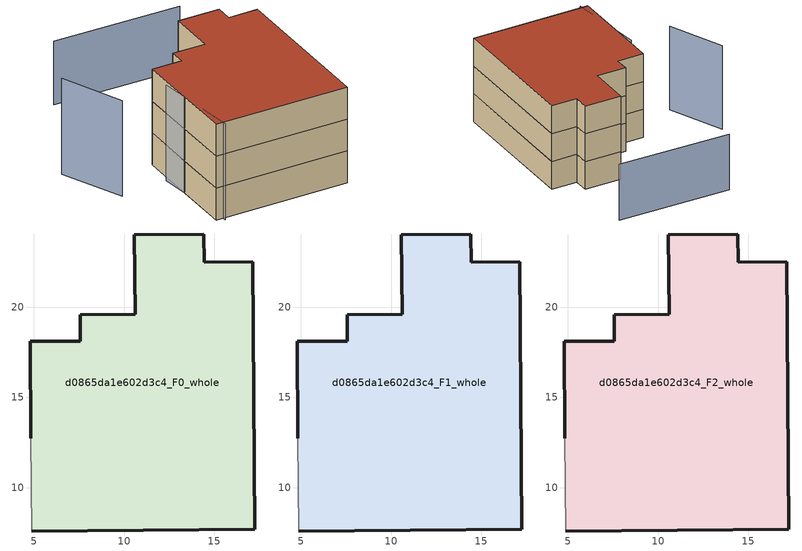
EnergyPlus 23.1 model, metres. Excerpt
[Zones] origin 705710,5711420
d0865da1e602d3c4_F0_whole
 floor ground (EU_floor_Construction): 17.13,22.51 17.25,7.69 4.87,7.59 4.83,12.73 4.79,18.1 7.57,18.12 7.56,19.58 10.61,19.6 10.57,24.02 14.43,24.06 14.44,22.49 z0
 wall outside (EU_wall_Construction): 4.87,7.59 17.25,7.69 17.13,22.51 14.44,22.49 14.43,24.06 10.57,24.02 10.61,19.6 7.56,19.58 7.57,18.12 4.79,18.1 4.83,12.73 z0:3
 wall adiabatic (EU_wall_Construction): 4.83,12.73 4.87,7.59 z0:3
d0865da1e602d3c4_F1_whole
 floor to d0865da1e602d3c4_F0_whole (EU_floor_Construction): 17.13,22.51 17.25,7.69 4.87,7.59 4.83,12.73 4.79,18.1 7.57,18.12 7.56,19.58 10.61,19.6 10.57,24.02 14.43,24.06 14.44,22.49 z3
 wall outside (EU_wall_Construction): 4.87,7.59 17.25,7.69 17.13,22.51 14.44,22.49 14.43,24.06 10.57,24.02 10.61,19.6 7.56,19.58 7.57,18.12 4.79,18.1 4.83,12.73 z3:6
 wall adiabatic (EU_wall_Construction): 4.83,12.73 4.87,7.59 z3:6
d0865da1e602d3c4_F2_whole
 floor to d0865da1e602d3c4_F1_whole (EU_floor_Construction): 17.13,22.51 17.25,7.69 4.87,7.59 4.83,12.73 4.79,18.1 7.57,18.12 7.56,19.58 10.61,19.6 10.57,24.02 14.43,24.06 14.44,22.49 z6
 wall outside (EU_wall_Construction): 4.87,7.59 17.25,7.69 17.13,22.51 14.44,22.49 14.43,24.06 10.57,24.02 10.61,19.6 7.56,19.58 7.57,18.12 4.79,18.1 4.83,12.73 z6:9
 wall adiabatic (EU_wall_Construction): 4.83,12.73 4.87,7.59 z6:9
 roof outside (EU_roof_Construction): 17.25,7.69 17.13,22.51 14.44,22.49 14.43,24.06 10.57,24.02 10.61,19.6 7.56,19.58 7.57,18.12 4.79,18.1 4.83,12.73 4.87,7.59 z9
shading: 4.51,15.22 5.55,7.29 / -2.39,20.39 0.1,14.74 z0:9; 14.47,30.71 2.62,30.72 z0:6
[Building]
EU S2 Campaign: North Axis=0; Terrain=City; Solar Distribution=FullExterior
[Site:Location]
London: Latitude=51.5; Longitude=-0.5; Time Zone=0; Elevation=25
[SizingPeriod:WeatherFileDays]
AnnualSizingPeriod: Begin Month=1; Begin Day of Month=1; End Month=12; End Day of Month=31; Day of Week for Start Day=Monday; Use Weather File Daylight Saving Period=No; Use Weather File Rain and Snow Indicators=No
[MATERIAL]
EU_InternalMass_Material: Roughness=MediumRough; Thickness=0.1; Conductivity=1; Density=1800; Specific Heat=900; Thermal Absorptance=0.9; Solar Absorptance=0.7; Visible Absorptance=0.7
[MATERIAL:NOMASS] Roughness=MediumRough; Thermal Absorptance=0.9; Solar Absorptance=0.7; Visible Absorptance=0.7
Name | Thermal Resistance
EU_wall_NoMass | 1.04674
EU_roof_NoMass | 4.32442
EU_floor_NoMass | 2.04616
[CONSTRUCTION]
EU_wall_Construction: EU_wall_NoMass
EU_roof_Construction: EU_roof_NoMass
EU_floor_Construction: EU_floor_NoMass
EU_InternalMass_Construction: EU_InternalMass_Material
[ZONE] Type=1; Multiplier=1; Ceiling Height=autocalculate; Floor Area=autocalculate; Part of Total Floor Area=Yes
Name | Volume
d0865da1e602d3c4_F0_whole | 506.386
d0865da1e602d3c4_F1_whole; d0865da1e602d3c4_F2_whole | 506.385
[INTERNALMASS] Construction=EU_InternalMass_Construction; Surface Area=168.796
Name | Zone or ZoneList
d0865da1e602d3c4_F0_whole_EU_InternalMass | d0865da1e602d3c4_F0_whole
d0865da1e602d3c4_F1_whole_EU_InternalMass | d0865da1e602d3c4_F1_whole
d0865da1e602d3c4_F2_whole_EU_InternalMass | d0865da1e602d3c4_F2_whole
[OTHEREQUIPMENT] Fuel Type=Electricity; Design Level Calculation Method=Watts/Area; Power per Zone Floor Area=1; Fraction Latent=0; Fraction Radiant=0; Fraction Lost=0; Carbon Dioxide Generation Rate=0; EndUse Subcategory=EU_Step8_InternalGains
Name | Zone or ZoneList or Space or SpaceList | Schedule
EU_Step8_InternalGain_d0865da1e602d3c4_F0_whole_f000 | d0865da1e602d3c4_F0_whole | EU_Step8_GainSchedule_d0865da1e602d3c4_F0_whole_f000
EU_Step8_InternalGain_d0865da1e602d3c4_F1_whole_f000 | d0865da1e602d3c4_F1_whole | EU_Step8_GainSchedule_d0865da1e602d3c4_F1_whole_f000
EU_Step8_InternalGain_d0865da1e602d3c4_F2_whole_f000 | d0865da1e602d3c4_F2_whole | EU_Step8_GainSchedule_d0865da1e602d3c4_F2_whole_f000
[ZONEVENTILATION:DESIGNFLOWRATE] Schedule=EU_AlwaysOn; Design Flow Rate Calculation Method=AirChanges/Hour; Air Changes per Hour=0.488719; Ventilation Type=Natural; Fan Pressure Rise=0; Fan Total Efficiency=1; Constant Term Coefficient=1; Temperature Term Coefficient=0; Velocity Term Coefficient=0; Velocity Squared Term Coefficient=0; Minimum Indoor Temperature=-100; Maximum Indoor Temperature=100; Delta Temperature=-100; Minimum Outdoor Temperature=-100; Maximum Outdoor Temperature=100; Maximum Wind Speed=40
Name | Zone or ZoneList or Space or SpaceList
EU_ConstantAir_d0865da1e602d3c4_F0_whole | d0865da1e602d3c4_F0_whole
EU_ConstantAir_d0865da1e602d3c4_F1_whole | d0865da1e602d3c4_F1_whole
EU_ConstantAir_d0865da1e602d3c4_F2_whole | d0865da1e602d3c4_F2_whole
[HVACTEMPLATE:THERMOSTAT] Constant Heating Setpoint=20; Constant Cooling Setpoint=50
EU_HeatOnly_d0865da1e602d3c4_F0_whole; EU_HeatOnly_d0865da1e602d3c4_F1_whole; EU_HeatOnly_d0865da1e602d3c4_F2_whole
[HVACTEMPLATE:ZONE:IDEALLOADSAIRSYSTEM] System Availability Schedule=EU_AlwaysOn; Maximum Heating Supply Air Temperature=50; Minimum Cooling Supply Air Temperature=13; Maximum Heating Supply Air Humidity Ratio=0.0156; Minimum Cooling Supply Air Humidity Ratio=0.0077; Heating Limit=NoLimit; Cooling Limit=NoLimit; Heating Availability Schedule=EU_AlwaysOn; Cooling Availability Schedule=EU_CoolingOff; Dehumidification Control Type=ConstantSensibleHeatRatio; Cooling Sensible Heat Ratio=0.7; Dehumidification Setpoint=60; Humidification Control Type=None; Humidification Setpoint=30; Outdoor Air Method=None; Outdoor Air Flow Rate per Person=0.00944; Outdoor Air Flow Rate per Zone Floor Area=0; Outdoor Air Flow Rate per Zone=0; Demand Controlled Ventilation Type=None; Outdoor Air Economizer Type=NoEconomizer; Heat Recovery Type=None; Sensible Heat Recovery Effectiveness=0.7; Latent Heat Recovery Effectiveness=0.65
Name | Template Thermostat
d0865da1e602d3c4_F0_whole | EU_HeatOnly_d0865da1e602d3c4_F0_whole
d0865da1e602d3c4_F1_whole | EU_HeatOnly_d0865da1e602d3c4_F1_whole
d0865da1e602d3c4_F2_whole | EU_HeatOnly_d0865da1e602d3c4_F2_whole
[SIZING:ZONE] Zone Cooling Design Supply Air Temperature Input Method=SupplyAirTemperature; Zone Cooling Design Supply Air Temperature=13; Zone Heating Design Supply Air Temperature Input Method=SupplyAirTemperature; Zone Heating Design Supply Air Temperature=50; Zone Cooling Design Supply Air Humidity Ratio=0.008; Zone Heating Design Supply Air Humidity Ratio=0.008; Cooling Design Air Flow Method=DesignDay; Cooling Design Air Flow Rate=0; Cooling Minimum Air Flow per Zone Floor Area=0.000762; Cooling Minimum Air Flow=0; Cooling Minimum Air Flow Fraction=0.2; Heating Design Air Flow Method=DesignDay; Heating Design Air Flow Rate=0; Heating Maximum Air Flow per Zone Floor Area=0.002032; Heating Maximum Air Flow=0.141576; Heating Maximum Air Flow Fraction=0.3; Account for Dedicated Outdoor Air System=No; Dedicated Outdoor Air System Control Strategy=NeutralSupplyAir; Dedicated Outdoor Air Low Setpoint Temperature for Design=autosize; Dedicated Outdoor Air High Setpoint Temperature for Design=autosize; Zone Load Sizing Method=Sensible Load Only No Latent Load; Zone Latent Cooling Design Supply Air Humidity Ratio Input Method=HumidityRatioDifference; Zone Cooling Design Supply Air Humidity Ratio Difference=0.005; Zone Latent Heating Design Supply Air Humidity Ratio Input Method=HumidityRatioDifference; Zone Humidification Design Supply Air Humidity Ratio Difference=0.005
d0865da1e602d3c4_F0_whole; d0865da1e602d3c4_F1_whole; d0865da1e602d3c4_F2_whole
[SCHEDULE:CONSTANT]
Name | Hourly Value
EU_AlwaysOn | 1
EU_CoolingOff | 0
[SCHEDULE:FILE] Column Number=1; Rows to Skip at Top=0; Number of Hours of Data=8760; Column Separator=Comma; Interpolate to Timestep=No; Minutes per Item=60; Adjust Schedule for Daylight Savings=Yes
Name | File
EU_Step8_GainSchedule_d0865da1e602d3c4_F0_whole_f000 | ../../schedules/d0865da1e602d3c4/d0865da1e602d3c4_F0_whole_f000_gain.csv
EU_Step8_GainSchedule_d0865da1e602d3c4_F1_whole_f000 | ../../schedules/d0865da1e602d3c4/d0865da1e602d3c4_F1_whole_f000_gain.csv
EU_Step8_GainSchedule_d0865da1e602d3c4_F2_whole_f000 | ../../schedules/d0865da1e602d3c4/d0865da1e602d3c4_F2_whole_f000_gain.csv
